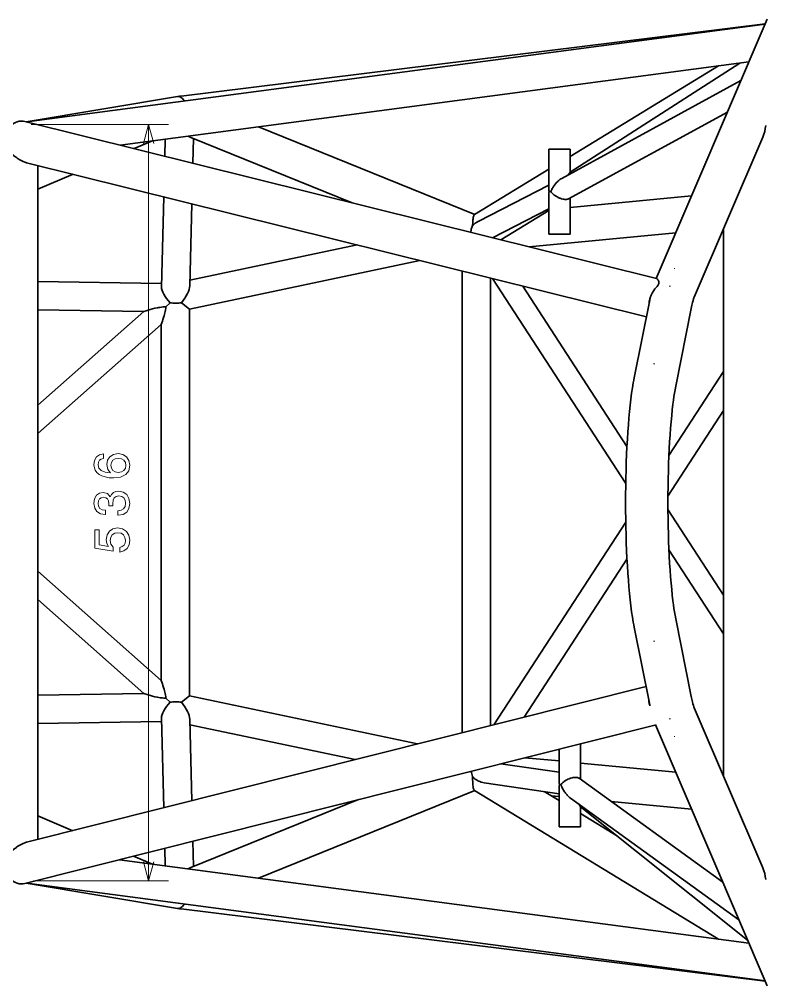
# Model space of a CAD drawing. Extents: x 0 to 420, y 0 to 297.
# Drawn here: x 78.9 to 154.4, y 125.3 to 223 of the extents above; entities that cross this region are included whole.
import ezdxf

# ---------------------------------------------------------------- set-up
doc = ezdxf.new("R2010")
doc.units = 0

msp = doc.modelspace()

# ---------------------------------------------------------------- linework, layer by layer
at = {"color": 7, "lineweight": 35}
for p, q in [((143.368027, 196.797501), (154.591263, 223.008408)), ((154.386566, 222.53035), (79.673996, 212.627365)), ((154.3992, 222.55983), (95.00824, 215.202209)), ((152.751114, 218.710907), (89.127907, 210.277802)), ((134.650742, 207.541397), (151.817032, 218.587082)), ((151.938309, 216.812653), (133.802567, 206.920258)), ((143.387634, 196.792618), (79.475388, 212.676727)), ((103.132126, 212.134003), (125.011452, 203.274338)), ((142.376373, 192.922272), (79.654396, 208.510559)), ((80.778717, 140.053879), (80.778717, 208.23114)), ((150.179108, 146.462143), (150.179108, 201.816284)), ((119.46463, 198.616608), (96.131432, 193.690186)), ((123.745148, 150.857285), (123.745148, 197.55278)), ((126.602287, 151.575684), (126.602287, 196.842697)), ((140.286194, 176.067535), (126.816101, 196.789566)), ((96.131432, 154.588226), (96.131432, 193.690186)), ((93.274284, 156.126053), (93.274284, 192.156723)), ((140.287186, 172.152771), (126.933044, 151.658844)), ((142.34111, 155.532944), (79.647087, 139.769348)), ((96.131432, 154.588226), (119.206917, 149.716202)), ((143.351166, 151.662399), (79.48069, 135.603012)), ((154.591263, 125.270012), (143.296234, 151.64859)), ((103.13221, 136.14444), (125.01152, 145.004105)), ((149.673386, 129.975464), (124.982376, 145.02179)), ((134.693222, 144.235703), (151.742538, 131.922958)), ((135.689468, 143.386841), (152.614349, 129.886993)), ((152.751129, 129.567505), (89.054802, 138.0103)), ((154.386566, 125.74807), (79.672516, 135.65123)), ((154.3992, 125.718582), (95.00824, 133.076202))]:
    msp.add_line(p, q, dxfattribs=at)
at = {"color": 7, "lineweight": 35, "ltscale": 0.439773}
msp.add_line((149.673416, 218.302963), (134.651886, 209.149063), dxfattribs=at)
at = {"color": 7, "lineweight": 35, "ltscale": 0.000172}
msp.add_line((152.751129, 218.710907), (152.744293, 218.709991), dxfattribs=at)
at = {"color": 7, "lineweight": 35, "ltscale": 0.000169}
msp.add_line((152.750992, 218.710892), (152.744293, 218.709991), dxfattribs=at)
at = {"color": 7, "lineweight": 35, "ltscale": 0.393244}
msp.add_line((79.597633, 212.646347), (95.114883, 215.223206), dxfattribs=at)
at = {"color": 7, "lineweight": 35, "ltscale": 0.001312}
for p, q in [((94.956223, 215.195404), (95.00824, 215.202209)), ((94.956223, 133.083008), (95.00824, 133.076202))]:
    msp.add_line(p, q, dxfattribs=at)
at = {"color": 7, "lineweight": 35, "ltscale": 0.458041}
msp.add_line((150.574646, 213.627899), (134.490219, 204.854446), dxfattribs=at)
at = {"color": 7, "lineweight": 13, "ltscale": 0.346769}
msp.add_line((80.127594, 212.367966), (93.998337, 212.367966), dxfattribs=at)
at = {"color": 7, "lineweight": 13}
msp.add_line((91.998337, 135.861786), (91.998337, 212.367966), dxfattribs=at)
at = {"color": 7, "lineweight": 35, "ltscale": 0.050739}
msp.add_line((90.532974, 209.928635), (92.405167, 210.712204), dxfattribs=at)
at = {"color": 7, "lineweight": 35, "ltscale": 0.043209}
msp.add_line((93.691193, 210.882675), (93.646217, 209.154907), dxfattribs=at)
at = {"color": 7, "lineweight": 35, "ltscale": 0.440573}
msp.add_line((96.282532, 211.054504), (112.617073, 204.440094), dxfattribs=at)
at = {"color": 7, "lineweight": 35, "ltscale": 0.062438}
msp.add_line((96.550949, 210.945816), (96.485954, 208.449142), dxfattribs=at)
at = {"color": 7, "lineweight": 35, "ltscale": 0.440853}
msp.add_line((147.214569, 194.892899), (154.155746, 211.103439), dxfattribs=at)
at = {"color": 7, "lineweight": 35, "ltscale": 3.7e-05}
for p, q in [((154.155945, 211.103897), (154.155365, 211.102539)), ((154.155365, 137.175873), (154.15596, 137.174515))]:
    msp.add_line(p, q, dxfattribs=at)
at = {"color": 7, "lineweight": 35, "ltscale": 0.101719}
msp.add_line((132.509003, 205.795609), (132.509003, 209.864349), dxfattribs=at)
at = {"color": 7, "lineweight": 35, "ltscale": 0.053572}
for p, q in [((134.651871, 209.864349), (132.509003, 209.864349)), ((134.651871, 201.292923), (132.509003, 201.292923)), ((133.551132, 141.322632), (135.694, 141.322632))]:
    msp.add_line(p, q, dxfattribs=at)
at = {"color": 7, "lineweight": 35, "ltscale": 0.058056}
msp.add_line((134.651871, 207.542114), (134.651871, 209.864349), dxfattribs=at)
at = {"color": 7, "lineweight": 35, "ltscale": 0.096898}
msp.add_line((80.778732, 205.84613), (84.354118, 207.34256), dxfattribs=at)
at = {"color": 7, "lineweight": 35, "ltscale": 0.220351}
msp.add_line((132.509018, 207.843246), (124.982376, 203.256622), dxfattribs=at)
at = {"color": 7, "lineweight": 35, "ltscale": 0.201131}
msp.add_line((132.509003, 206.234299), (125.345169, 202.572937), dxfattribs=at)
at = {"color": 7, "lineweight": 35, "ltscale": 0.100302}
msp.add_line((132.509003, 201.292923), (132.509003, 205.305008), dxfattribs=at)
at = {"color": 7, "lineweight": 35, "ltscale": 0.004154}
msp.add_line((132.703232, 205.578629), (132.537064, 205.578629), dxfattribs=at)
msp.add_line((132.703232, 205.578629), (132.537064, 205.578629), dxfattribs=at)
at = {"color": 7, "lineweight": 35, "ltscale": 0.228196}
msp.add_line((93.539612, 205.059723), (93.302086, 195.934982), dxfattribs=at)
at = {"color": 7, "lineweight": 35, "ltscale": 0.207575}
msp.add_line((96.379356, 204.353958), (96.163292, 196.053772), dxfattribs=at)
at = {"color": 7, "lineweight": 35, "ltscale": 0.091242}
msp.add_line((134.651871, 201.292923), (134.651871, 204.942596), dxfattribs=at)
at = {"color": 7, "lineweight": 35, "ltscale": 0.308622}
msp.add_line((146.941483, 205.142899), (134.651886, 203.975876), dxfattribs=at)
at = {"color": 7, "lineweight": 35, "ltscale": 0.160091}
msp.add_line((132.509003, 203.827789), (126.806931, 200.913513), dxfattribs=at)
at = {"color": 7, "lineweight": 35, "ltscale": 0.142114}
msp.add_line((132.509018, 203.660934), (127.654762, 200.70282), dxfattribs=at)
at = {"color": 7, "lineweight": 35, "ltscale": 0.37256}
msp.add_line((145.340271, 201.403351), (130.504623, 199.994537), dxfattribs=at)
at = {"color": 7, "lineweight": 35, "ltscale": 0.432679}
msp.add_line((113.111862, 200.195465), (96.178024, 196.620163), dxfattribs=at)
at = {"color": 7, "lineweight": 35, "ltscale": 0.313356}
for p, q in [((80.778748, 196.487808), (93.311554, 196.298401)), ((80.778748, 151.790604), (93.311554, 151.980011))]:
    msp.add_line(p, q, dxfattribs=at)
at = {"color": 7, "lineweight": 35, "ltscale": 0.483763}
msp.add_line((140.410599, 179.807938), (129.864349, 196.031982), dxfattribs=at)
at = {"color": 7, "lineweight": 35, "ltscale": 0.200297}
for p, q in [((141.145081, 186.748016), (142.711975, 194.605164)), ((145.348038, 185.909851), (146.914932, 193.766998)), ((142.711975, 153.673248), (141.145081, 161.530396))]:
    msp.add_line(p, q, dxfattribs=at)
at = {"color": 7, "lineweight": 35, "ltscale": 2.4e-05}
msp.add_line((142.734512, 194.756104), (142.734238, 194.755203), dxfattribs=at)
at = {"color": 7, "lineweight": 35, "ltscale": 0.000322}
msp.add_line((147.209457, 194.881073), (147.214569, 194.892899), dxfattribs=at)
at = {"color": 7, "lineweight": 35, "ltscale": 0.268613}
msp.add_line((80.778748, 193.630341), (91.522034, 193.467972), dxfattribs=at)
at = {"color": 7, "lineweight": 35, "ltscale": 0.015138}
msp.add_line((94.186607, 194.340118), (93.755226, 193.915207), dxfattribs=at)
at = {"color": 7, "lineweight": 35, "ltscale": 0.025994}
for p, q in [((96.131432, 193.690186), (95.32383, 194.345078)), ((95.32383, 153.933334), (96.131432, 154.588226))]:
    msp.add_line(p, q, dxfattribs=at)
at = {"color": 7, "lineweight": 35, "ltscale": 0.358397}
msp.add_line((80.778748, 183.975891), (91.522034, 193.467972), dxfattribs=at)
at = {"color": 7, "lineweight": 35, "ltscale": 0.416853}
msp.add_line((80.778748, 181.116455), (93.274284, 192.156723), dxfattribs=at)
at = {"color": 7, "lineweight": 35, "ltscale": 0.253694}
msp.add_line((144.656845, 178.877747), (150.179153, 187.391342), dxfattribs=at)
at = {"color": 7, "lineweight": 35, "ltscale": 0.258226}
msp.add_line((144.558212, 174.787979), (150.179153, 183.453644), dxfattribs=at)
at = {"color": 7, "lineweight": 35, "ltscale": 0.257821}
msp.add_line((150.179153, 164.780228), (144.558548, 173.426819), dxfattribs=at)
at = {"color": 7, "lineweight": 35, "ltscale": 0.253189}
msp.add_line((150.179153, 160.84845), (144.659531, 169.339691), dxfattribs=at)
at = {"color": 7, "lineweight": 35, "ltscale": 0.477219}
msp.add_line((140.413147, 168.42099), (129.991852, 152.427948), dxfattribs=at)
at = {"color": 7, "lineweight": 35, "ltscale": 0.417275}
msp.add_line((93.274284, 156.126053), (80.778748, 167.191803), dxfattribs=at)
at = {"color": 7, "lineweight": 35, "ltscale": 0.358947}
msp.add_line((91.527618, 154.810532), (80.778748, 164.329468), dxfattribs=at)
at = {"color": 7, "lineweight": 35, "ltscale": 0.200293}
msp.add_line((146.914902, 154.511566), (145.348038, 162.368561), dxfattribs=at)
at = {"color": 7, "lineweight": 35, "ltscale": 0.268752}
msp.add_line((80.778748, 154.648071), (91.527618, 154.810532), dxfattribs=at)
at = {"color": 7, "lineweight": 35, "ltscale": 0.015134}
msp.add_line((93.755333, 154.363098), (94.186607, 153.938293), dxfattribs=at)
at = {"color": 7, "lineweight": 35, "ltscale": 2.3e-05}
msp.add_line((142.697189, 153.704254), (142.697433, 153.703369), dxfattribs=at)
at = {"color": 7, "lineweight": 35, "ltscale": 0.001449}
msp.add_line((142.723404, 153.61644), (142.711975, 153.673248), dxfattribs=at)
at = {"color": 7, "lineweight": 35, "ltscale": 0.000323}
msp.add_line((147.214569, 153.385513), (147.21962, 153.373627), dxfattribs=at)
at = {"color": 7, "lineweight": 35, "ltscale": 0.440864}
msp.add_line((154.15593, 137.174561), (147.214569, 153.385513), dxfattribs=at)
at = {"color": 7, "lineweight": 35, "ltscale": 0.227108}
msp.add_line((93.538483, 143.262192), (93.302086, 152.34343), dxfattribs=at)
at = {"color": 7, "lineweight": 35, "ltscale": 0.206282}
msp.add_line((96.378014, 143.976151), (96.163292, 152.22464), dxfattribs=at)
at = {"color": 7, "lineweight": 35, "ltscale": 0.427115}
msp.add_line((96.178024, 151.658249), (112.894104, 148.128922), dxfattribs=at)
at = {"color": 7, "lineweight": 35, "ltscale": 0.089524}
msp.add_line((135.694, 149.737152), (135.694, 146.156204), dxfattribs=at)
at = {"color": 7, "lineweight": 35, "ltscale": 0.082575}
msp.add_line((133.551132, 149.198364), (133.551132, 145.895355), dxfattribs=at)
at = {"color": 7, "lineweight": 35, "ltscale": 0.149053}
msp.add_line((133.551132, 146.848663), (127.652298, 147.715179), dxfattribs=at)
at = {"color": 7, "lineweight": 35, "ltscale": 0.087272}
msp.add_line((133.551178, 147.994568), (130.075943, 148.32457), dxfattribs=at)
at = {"color": 7, "lineweight": 35, "ltscale": 0.242243}
msp.add_line((145.340347, 146.875046), (135.694031, 147.791077), dxfattribs=at)
at = {"color": 7, "lineweight": 35, "ltscale": 0.191449}
msp.add_line((133.551132, 144.682816), (125.97448, 145.795792), dxfattribs=at)
at = {"color": 7, "lineweight": 35, "ltscale": 0.448112}
msp.add_line((135.572815, 146.243713), (150.104095, 135.749451), dxfattribs=at)
at = {"color": 7, "lineweight": 35, "ltscale": 0.044337}
msp.add_line((133.551163, 143.982422), (132.036713, 144.905289), dxfattribs=at)
at = {"color": 7, "lineweight": 35, "ltscale": 0.100491}
msp.add_line((133.551132, 145.342285), (133.551132, 141.322632), dxfattribs=at)
at = {"color": 7, "lineweight": 35, "ltscale": 0.003451}
msp.add_line((133.587372, 145.608353), (133.725418, 145.608353), dxfattribs=at)
msp.add_line((133.587372, 145.608353), (133.725418, 145.608353), dxfattribs=at)
at = {"color": 7, "lineweight": 35, "ltscale": 0.457522}
msp.add_line((96.282555, 137.223907), (113.245476, 144.092773), dxfattribs=at)
at = {"color": 7, "lineweight": 35, "ltscale": 0.02073}
msp.add_line((133.551178, 144.407074), (132.725677, 144.485458), dxfattribs=at)
at = {"color": 7, "lineweight": 35, "ltscale": 0.204274}
msp.add_line((146.941559, 143.135498), (138.807205, 143.907944), dxfattribs=at)
at = {"color": 7, "lineweight": 35, "ltscale": 0.051515}
msp.add_line((135.694, 143.383224), (135.694, 141.322632), dxfattribs=at)
at = {"color": 7, "lineweight": 35, "ltscale": 0.096209}
msp.add_line((80.778732, 142.432281), (84.328697, 140.946487), dxfattribs=at)
at = {"color": 7, "lineweight": 35, "ltscale": 0.109897}
msp.add_line((139.44783, 140.389069), (135.694016, 142.67659), dxfattribs=at)
at = {"color": 7, "lineweight": 35, "ltscale": 0.063668}
msp.add_line((96.550949, 137.332596), (96.48468, 139.878464), dxfattribs=at)
at = {"color": 7, "lineweight": 35, "ltscale": 0.044233}
msp.add_line((93.691193, 137.395782), (93.645157, 139.164505), dxfattribs=at)
at = {"color": 7, "lineweight": 35, "ltscale": 0.052038}
msp.add_line((90.484909, 138.369904), (92.405022, 137.566254), dxfattribs=at)
at = {"color": 7, "lineweight": 13, "ltscale": 0.341079}
msp.add_line((80.355164, 135.861786), (93.998337, 135.861786), dxfattribs=at)
at = {"color": 7, "lineweight": 35, "ltscale": 0.393265}
msp.add_line((95.114883, 133.055206), (79.596794, 135.632202), dxfattribs=at)
at = {"color": 7, "lineweight": 35}
for points in [[(94.956223, 215.195404), (95.030602, 215.195007), (95.081726, 215.187424), (95.133263, 215.17392), (95.185089, 215.154526), (95.22403, 215.136124), (95.262985, 215.114426), (95.34066, 215.061203), (95.417542, 214.995041), (95.493103, 214.916168), (95.560074, 214.833832), (95.624992, 214.741638)], [(96.015686, 211.190674), (96.140778, 211.121826), (96.199493, 211.091934), (96.282433, 211.05455)], [(77.454605, 209.835098), (77.482574, 209.833511), (77.511589, 209.828812), (77.546066, 209.819641), (77.581398, 209.806763), (77.64901, 209.774063), (77.693771, 209.747742), (77.738907, 209.718307), (77.799522, 209.675262), (77.921822, 209.580307), (78.12114, 209.416107), (78.328194, 209.247223), (78.454796, 209.148438), (78.585098, 209.051636), (78.684006, 208.981903), (78.785011, 208.914291), (78.906349, 208.838135), (79.030426, 208.766296), (79.172478, 208.691956), (79.31752, 208.62529), (79.464806, 208.567825), (79.559532, 208.536743), (79.654396, 208.510559)], [(134.506989, 207.304581), (134.616196, 207.490326), (134.646957, 207.537369), (134.649796, 207.540604), (134.650742, 207.541397)], [(132.703278, 205.578629), (132.743759, 205.670425), (132.806686, 205.799728), (132.852722, 205.886139), (132.901642, 205.971832), (132.952682, 206.055511), (133.006516, 206.13826), (133.083267, 206.24765), (133.165207, 206.354721), (133.252502, 206.458969), (133.336716, 206.550781), (133.425644, 206.639069), (133.519516, 206.723038), (133.609818, 206.79509), (133.704269, 206.861359), (133.802567, 206.920258)], [(132.703278, 205.578629), (132.748428, 205.523666), (132.825043, 205.440292), (132.916885, 205.3526), (133.017365, 205.267914), (133.125717, 205.186951), (133.241165, 205.110489), (133.362839, 205.039429), (133.502792, 204.968643), (133.578094, 204.935181), (133.654572, 204.904465), (133.725159, 204.879044), (133.796234, 204.856354), (133.904617, 204.827637), (134.012238, 204.806686), (134.117401, 204.794434), (134.21817, 204.791733), (134.295471, 204.797043), (134.367355, 204.809296), (134.432648, 204.828522), (134.490311, 204.854492)], [(124.791534, 202.141525), (124.796608, 202.382385), (124.809631, 202.609116), (124.81926, 202.714691), (124.830994, 202.813599), (124.843414, 202.896561), (124.857452, 202.972198), (124.878479, 203.060547), (124.901863, 203.133499), (124.92717, 203.190399), (124.954216, 203.231476), (124.968185, 203.246002), (124.982376, 203.256622)], [(125.345642, 202.573181), (125.277985, 202.537048), (125.210793, 202.497864), (125.122185, 202.440536), (125.03508, 202.376801), (124.950119, 202.305984), (124.868698, 202.227875), (124.791534, 202.141388)], [(124.616814, 201.457748), (124.617424, 201.522064), (124.620949, 201.586685), (124.627205, 201.649536), (124.636307, 201.712158), (124.653175, 201.796005), (124.675232, 201.878113), (124.70237, 201.957687), (124.743401, 202.052902), (124.791534, 202.141388)], [(143.387634, 196.792618), (143.424622, 196.778015), (143.463303, 196.752731), (143.502609, 196.717529), (143.541519, 196.672516), (143.577972, 196.61795), (143.594589, 196.586853), (143.609604, 196.553009), (143.625504, 196.505234), (143.636032, 196.451782), (143.638641, 196.391556), (143.633896, 196.344742), (143.621933, 196.293015), (143.600998, 196.235748), (143.580292, 196.192398), (143.554367, 196.146271), (143.523285, 196.097382), (143.451706, 195.997437), (143.372879, 195.895325), (143.247238, 195.733261), (143.132629, 195.575668), (143.077576, 195.493958), (143.024704, 195.410416), (142.974411, 195.325134), (142.927048, 195.238205), (142.870132, 195.12265), (142.819031, 195.004532), (142.774231, 194.884232)], [(146.914963, 193.767136), (146.988312, 194.112167), (147.045685, 194.351105), (147.100403, 194.554077), (147.152847, 194.725159), (147.194, 194.841766), (147.214569, 194.892899)], [(93.65126, 193.91951), (93.564903, 193.919098), (93.47863, 193.915573), (93.306702, 193.900757), (93.136169, 193.877792), (93.00943, 193.856491), (92.88382, 193.832443), (92.636192, 193.778183), (92.396545, 193.718933), (92.162941, 193.656357), (91.943497, 193.594223), (91.739777, 193.534164), (91.522034, 193.467972)], [(93.755211, 193.915192), (93.749718, 193.839691), (93.741692, 193.764511), (93.719337, 193.615479), (93.690323, 193.468506), (93.656471, 193.324234), (93.618912, 193.18219), (93.568932, 193.010284), (93.516197, 192.842255), (93.452332, 192.650711), (93.389, 192.469589), (93.274284, 192.156723)], [(141.145065, 161.530472), (141.097824, 161.775085), (141.053329, 162.020233), (140.966888, 162.541336), (140.885422, 163.093613), (140.808762, 163.676498), (140.736893, 164.288727), (140.669815, 164.929306), (140.607574, 165.596725), (140.550278, 166.289307), (140.498062, 167.005112), (140.450974, 167.742264), (140.409134, 168.498642), (140.372665, 169.272095), (140.341644, 170.060303), (140.316147, 170.860962), (140.296234, 171.671661), (140.281998, 172.489944), (140.273407, 173.313293), (140.270554, 174.139206), (140.273407, 174.965118), (140.281998, 175.788483), (140.296234, 176.606766), (140.316147, 177.41745), (140.341644, 178.218109), (140.372665, 179.006317), (140.409134, 179.77977), (140.450974, 180.536163), (140.498062, 181.2733), (140.550278, 181.98912), (140.607574, 182.681686), (140.669815, 183.349106), (140.736893, 183.989685), (140.808762, 184.601913), (140.885422, 185.184799), (140.966888, 185.737076), (141.053329, 186.258179), (141.097824, 186.503357), (141.145081, 186.748016)], [(145.348068, 162.368408), (145.278793, 162.736938), (145.222733, 163.067764), (145.167664, 163.423584), (145.113922, 163.803024), (145.061783, 164.20491), (144.996506, 164.761063), (144.934738, 165.350876), (144.876846, 165.971848), (144.82309, 166.621536), (144.773788, 167.297348), (144.729095, 167.996902), (144.689255, 168.717682), (144.654388, 169.457138), (144.624649, 170.212662), (144.600159, 170.981674), (144.581009, 171.761505), (144.567291, 172.54953), (144.559021, 173.343002), (144.556259, 174.139206), (144.559021, 174.935425), (144.567291, 175.728897), (144.581009, 176.516907), (144.600159, 177.296753), (144.624649, 178.065765), (144.654388, 178.821274), (144.689255, 179.56073), (144.729095, 180.281509), (144.773788, 180.981064), (144.82309, 181.656891), (144.876846, 182.306564), (144.934738, 182.927536), (144.996506, 183.517349), (145.061783, 184.073502), (145.113922, 184.475388), (145.167664, 184.854828), (145.222733, 185.210648), (145.278793, 185.541473), (145.348038, 185.909851)], [(93.75531, 154.363113), (93.749908, 154.438766), (93.741936, 154.514099), (93.71965, 154.663452), (93.690704, 154.81073), (93.656784, 154.955612), (93.619156, 155.098251), (93.569229, 155.270279), (93.516563, 155.438431), (93.452652, 155.630478), (93.389221, 155.812103), (93.274284, 156.126053)], [(91.527618, 154.810532), (91.958839, 154.681259), (92.178703, 154.619019), (92.407082, 154.557907), (92.646515, 154.498764), (92.890724, 154.445328), (93.027702, 154.419281), (93.166046, 154.396576), (93.280792, 154.381058), (93.396255, 154.369019), (93.524811, 154.360733), (93.653648, 154.358948)], [(147.214569, 153.385513), (147.180923, 153.471832), (147.138504, 153.597626), (147.087189, 153.771103), (147.03157, 153.983582), (146.97377, 154.231064), (146.914932, 154.511414)], [(124.794533, 146.420151), (124.791687, 146.252136), (124.791985, 146.08551), (124.795441, 145.929459), (124.80217, 145.779083), (124.810555, 145.657852), (124.821404, 145.543564), (124.839729, 145.404572), (124.862244, 145.283722), (124.888542, 145.183685), (124.902786, 145.142471), (124.917702, 145.106979), (124.938484, 145.068588), (124.960114, 145.040298), (124.982376, 145.02179)], [(125.97448, 145.795792), (125.821594, 145.823563), (125.671173, 145.861572), (125.596832, 145.884506), (125.523064, 145.910172), (125.425652, 145.948883), (125.329391, 145.993088), (125.234558, 146.043274), (125.175285, 146.078506), (125.116867, 146.116562), (125.040588, 146.172073), (124.966705, 146.233505), (124.895882, 146.301346), (124.843727, 146.358627), (124.794533, 146.420242)], [(133.725403, 145.608353), (133.770966, 145.661987), (133.828262, 145.722565), (133.880035, 145.772202), (133.935165, 145.820892), (133.99437, 145.869171), (134.056671, 145.916168), (134.188705, 146.005081), (134.311203, 146.076569), (134.440109, 146.141937), (134.574234, 146.200119), (134.712112, 146.249878), (134.85199, 146.289871), (134.955063, 146.312225), (135.057053, 146.32785), (135.156448, 146.33609), (135.24527, 146.336624), (135.329254, 146.329941), (135.407028, 146.315826), (135.477234, 146.294296), (135.52829, 146.271271), (135.572906, 146.243668)], [(133.725403, 145.608353), (133.76091, 145.517029), (133.816116, 145.388153), (133.898483, 145.218185), (133.99086, 145.050827), (134.09343, 144.886841), (134.148666, 144.806427), (134.206635, 144.727249), (134.314163, 144.593231), (134.371277, 144.52832), (134.43071, 144.465088), (134.513718, 144.383896), (134.601181, 144.307053), (134.693222, 144.235703)], [(135.556824, 143.611496), (135.634781, 143.470413), (135.665985, 143.418442), (135.683655, 143.393005), (135.689468, 143.386841)], [(77.452423, 138.443314), (77.48027, 138.444901), (77.509186, 138.4496), (77.543541, 138.458755), (77.578781, 138.471649), (77.646164, 138.504349), (77.690788, 138.530655), (77.735786, 138.560074), (77.796188, 138.603134), (77.918121, 138.698074), (78.116852, 138.862244), (78.323326, 139.031143), (78.449753, 139.130066), (78.579903, 139.22702), (78.678429, 139.296692), (78.779045, 139.364273), (78.900124, 139.440521), (79.023972, 139.512497), (79.165787, 139.587021), (79.310646, 139.653931), (79.457779, 139.71167), (79.552345, 139.74295), (79.647087, 139.769348)], [(96.015686, 137.087738), (96.140778, 137.156586), (96.199493, 137.186478), (96.282433, 137.223862)], [(94.956223, 133.083008), (95.030602, 133.083405), (95.081726, 133.090988), (95.133263, 133.104492), (95.185089, 133.123886), (95.22403, 133.142288), (95.262985, 133.163986), (95.34066, 133.217209), (95.417542, 133.283371), (95.493126, 133.362244), (95.560074, 133.44458), (95.624992, 133.536774)]]:
    msp.add_lwpolyline(points, dxfattribs=at)
at = {"color": 7, "lineweight": 13}
for points in [[(92.515984, 210.436111), (91.998337, 212.367966), (91.480705, 210.436111)], [(91.480705, 137.79364), (91.998337, 135.861786), (92.515984, 137.79364)]]:
    msp.add_lwpolyline(points, dxfattribs=at)
for points in [[(87.441422, 179.061279), (87.032921, 178.965454), (86.730324, 178.743546), (86.538689, 178.40062), (86.473122, 177.956802), (86.508415, 177.659256), (86.60424, 177.402054), (86.760582, 177.17511), (86.982483, 176.983459), (87.259865, 176.832169), (87.597755, 176.721222), (87.996178, 176.65062), (88.44503, 176.630432), (89.161163, 176.711136), (89.680603, 176.958252), (89.993301, 177.356659), (90.099205, 177.901337), (90.008415, 178.390518), (89.771393, 178.763718), (89.398186, 179.005798), (88.924133, 179.091537), (88.44503, 179.005798), (88.076866, 178.773804), (87.844879, 178.415741), (87.764191, 177.971939), (87.865051, 177.492828), (88.152512, 177.134766), (87.597755, 177.210403), (87.199356, 177.371796), (86.962311, 177.618912), (86.881622, 177.961853), (86.921974, 178.21402), (87.027878, 178.405655), (87.204391, 178.531738), (87.441422, 178.597305)], [(88.929176, 178.602341), (89.246887, 178.54686), (89.488976, 178.405655), (89.650352, 178.178711), (89.700783, 177.896286), (89.650352, 177.59874), (89.494011, 177.371796), (89.251945, 177.22554), (88.934219, 177.180145), (88.621544, 177.230591), (88.384499, 177.371796), (88.2332, 177.603775), (88.177727, 177.916458), (88.2332, 178.188797), (88.379456, 178.405655), (88.616501, 178.54686)], [(88.898918, 172.843979), (88.934219, 172.843979), (89.418365, 172.924683), (89.781471, 173.161713), (90.013474, 173.534912), (90.099205, 174.029144), (90.013474, 174.553635), (89.791565, 174.947006), (89.438538, 175.199173), (88.98465, 175.289948), (88.687096, 175.249603), (88.44503, 175.138657), (88.258415, 174.957092), (88.122253, 174.715027), (87.849915, 175.042831), (87.416199, 175.158829), (87.022842, 175.083176), (86.725281, 174.866318), (86.538689, 174.51329), (86.473122, 174.029144), (86.55381, 173.575256), (86.775719, 173.227264), (87.128746, 173.00032), (87.597755, 172.924683), (87.633072, 172.924683), (87.633072, 173.37352), (87.310295, 173.413864), (87.078308, 173.544998), (86.937096, 173.756805), (86.886658, 174.054352), (86.927017, 174.316605), (87.032921, 174.508255), (87.204391, 174.624237), (87.436378, 174.669632), (87.683502, 174.624237), (87.849915, 174.503204), (87.950783, 174.291397), (87.981041, 174.003922), (87.975998, 173.807236), (88.37442, 173.807236), (88.364342, 174.054352), (88.409714, 174.372086), (88.530754, 174.609116), (88.727448, 174.75032), (88.98465, 174.800751), (89.277161, 174.745285), (89.494011, 174.59903), (89.630173, 174.367035), (89.675568, 174.059402), (89.625137, 173.741684), (89.473839, 173.509689), (89.231773, 173.363434), (88.898918, 173.307968)], [(89.08551, 169.128128), (89.499054, 169.23909), (89.821823, 169.486206), (90.023552, 169.849319), (90.099205, 170.313293), (90.008415, 170.822662), (89.761314, 171.221069), (89.367935, 171.473236), (88.863609, 171.569061), (88.394592, 171.483322), (88.026428, 171.241241), (87.789406, 170.863007), (87.703674, 170.37381), (87.764191, 169.995575), (87.930603, 169.703064), (86.987526, 169.844269), (86.987526, 171.377411), (86.57399, 171.377411), (86.57399, 169.506378), (88.429893, 169.229004), (88.429893, 169.632462), (88.192863, 169.924957), (88.107117, 170.298157), (88.162613, 170.620926), (88.32399, 170.868042), (88.571106, 171.024384), (88.888824, 171.079865), (89.206558, 171.024384), (89.453674, 170.863007), (89.610016, 170.615891), (89.665489, 170.298157), (89.630173, 170.030869), (89.514191, 169.824097), (89.332634, 169.672806), (89.08551, 169.597153)]]:
    msp.add_lwpolyline(points, close=True, dxfattribs=at)
at = {"color": 7, "lineweight": 35}
for centre, radius, start, end in [((95.27919, 214.237045), 0.999748, 89.537223, 99.473762), ((95.27919, 214.237076), 0.999726, 89.536977, 99.456222), ((150.600311, 212.617859), 3.86465, 336.926376, 354.756922), ((133.385696, 205.799088), 0.876751, 180.227481, 194.562532), ((133.888412, 205.301392), 1.379457, 168.405991, 179.849358), ((144.781586, 194.181595), 2.126129, 164.335731, 175.214337), ((160.913742, 190.978271), 18.559584, 167.959707, 168.731081), ((144.959335, 194.136154), 2.309612, 161.101459, 164.440971), ((93.623795, 191.99971), 1.919993, 86.075178, 89.180072), ((94.735413, 197.822357), 3.525305, 261.043687, 269.470911), ((93.626129, 156.277328), 1.918587, 270.821833, 273.861192), ((94.735413, 150.456055), 3.525305, 90.529089, 98.9563), ((144.741043, 154.277069), 2.122563, 184.560239, 195.66864), ((144.976044, 154.176636), 2.321927, 188.342142, 193.628517), ((144.922653, 154.323456), 2.310001, 195.56004, 199.019039), ((134.744904, 145.900909), 1.193835, 180.266413, 194.184167), ((134.58168, 145.336823), 1.03061, 164.725202, 179.695952), ((150.600311, 135.660553), 3.86465, 5.243078, 23.073624), ((95.27919, 134.041367), 0.999747, 260.526238, 270.462989), ((95.27919, 134.041336), 0.999726, 260.543778, 270.463241)]:
    msp.add_arc(centre, radius, start, end, dxfattribs=at)
at = {"color": 7, "lineweight": 13}
for centre, radius, start, end in [((145.173187, 195.598862), 2.198522, 88.136051, 89.999422), ((144.677139, 193.526489), 2.488057, 86.859297, 89.996772), ((143.110245, 185.669357), 2.488057, 86.859297, 89.996772), ((143.110245, 162.609055), 2.488057, 270.003228, 273.140703), ((144.677139, 154.751923), 2.488057, 270.003228, 273.140703), ((145.173187, 152.67955), 2.198522, 270.000578, 271.863949)]:
    msp.add_arc(centre, radius, start, end, dxfattribs=at)
at = {"color": 7, "lineweight": 35}
for centre, major_axis, ratio, start_param, end_param in [((78.993004, 210.735779), (0.482391, 1.940948), 0.815109, 6.283185307, 7.219948367), ((94.702927, 194.848602), (1.299866, -1.354431), 0.385997, 3.506311527, 4.717374188), ((94.70298, 194.848663), (-1.325165, -1.591461), 0.385986, 1.575763341, 2.68688511), ((94.702858, 194.848816), (1.428772, -0.018585), 0.386063, 4.347722441, 5.167015542), ((94.703819, 194.847412), (1.426849, -0.018143), 0.385615, 4.716625571, 5.166814109), ((94.702927, 153.42981), (-1.299866, -1.354431), 0.385997, 4.707403773, 5.918466433), ((94.702858, 153.429596), (1.428772, 0.018585), 0.386063, 1.116169765, 1.935462867), ((94.703819, 153.431), (1.426849, 0.018143), 0.385615, 1.116371733, 1.566559735), ((94.70298, 153.429749), (1.325165, -1.591461), 0.385986, 0.454707544, 1.565829312), ((125.385651, 146.902969), (0.147217, -0.999741), 0.703224, 4.547695068, 5.110170242), ((78.993004, 137.542633), (-0.487701, 1.939621), 0.815946, 2.202723991, 3.141592654)]:
    msp.add_ellipse(centre, major_axis=major_axis, ratio=ratio, start_param=start_param, end_param=end_param, dxfattribs=at)

doc.saveas('drawing.dxf')
